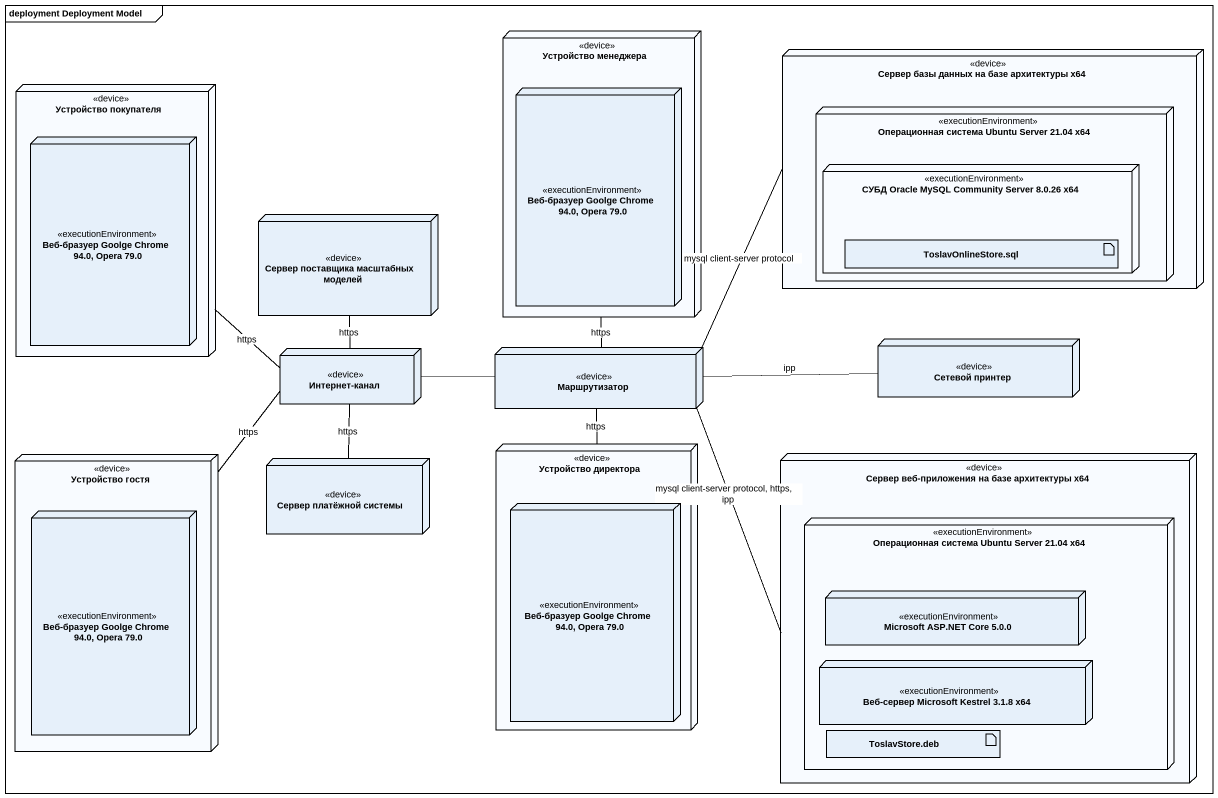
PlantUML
@startuml
mainframe deployment Deployment Model
node "Устройство менеджера" as Устройство_менеджера <<device>> {
  node "Веб-бразуер Goolge Chrome 94.0, Opera 79.0" as Веб_бразуер_Goolge_Chrome <<executionEnvironment>>
}
node "Сервер базы данных на базе архитектуры x64" as Сервер_базы_данных_на_базе <<device>> {
  node "Операционная система Ubuntu Server 21.04 x64" as Операционная_система_Ubuntu <<executionEnvironment>> {
    node "СУБД Oracle MySQL Community Server 8.0.26 x64" as СУБД_Oracle_MySQL_Community <<executionEnvironment>> {
      artifact "ToslavOnlineStore.sql" as ToslavOnlineStore_sql
    }
  }
}
node "Устройство покупателя" as Устройство_покупателя <<device>> {
  node "Веб-бразуер Goolge Chrome 94.0, Opera 79.0" as Веб_бразуер_Goolge_Chrome_2 <<executionEnvironment>>
}
node "Сервер поставщика масштабных моделей" as Сервер_поставщика <<device>>
node "Интернет-канал" as Интернет_канал <<device>>
node Маршрутизатор <<device>>
node "Сетевой принтер" as Сетевой_принтер <<device>>
node "Устройство гостя" as Устройство_гостя <<device>> {
  node "Веб-бразуер Goolge Chrome 94.0, Opera 79.0" as Веб_бразуер_Goolge_Chrome_4 <<executionEnvironment>>
}
node "Сервер платёжной системы" as Сервер_платёжной_системы <<device>>
node "Устройство директора" as Устройство_директора <<device>> {
  node "Веб-бразуер Goolge Chrome 94.0, Opera 79.0" as Веб_бразуер_Goolge_Chrome_3 <<executionEnvironment>>
}
node "Сервер веб-приложения на базе архитектуры x64" as Сервер_веб_приложения_на <<device>> {
  node "Операционная система Ubuntu Server 21.04 x64" as Операционная_система_Ubuntu_2 <<executionEnvironment>> {
    node "Microsoft ASP.NET Core 5.0.0" as Microsoft_ASP_NET_Core_5_0_0 <<executionEnvironment>>
    node "Веб-сервер Microsoft Kestrel 3.1.8 x64" as Веб_сервер_Microsoft <<executionEnvironment>>
    artifact "ToslavStore.deb" as ToslavStore_deb
  }
}
Сервер_поставщика -- Интернет_канал : https
Интернет_канал -up- Устройство_покупателя : https
Интернет_канал -- Устройство_гостя : https
Интернет_канал -- Сервер_платёжной_системы : https
Маршрутизатор -up- Устройство_менеджера : https
Маршрутизатор -right- Сервер_базы_данных_на_базе : mysql client-server protocol
Маршрутизатор -left- Интернет_канал
Маршрутизатор -right- Сетевой_принтер : ipp
Маршрутизатор -- Устройство_директора : https
Маршрутизатор -- Сервер_веб_приложения_на : mysql client-server protocol, https, ipp
@enduml
